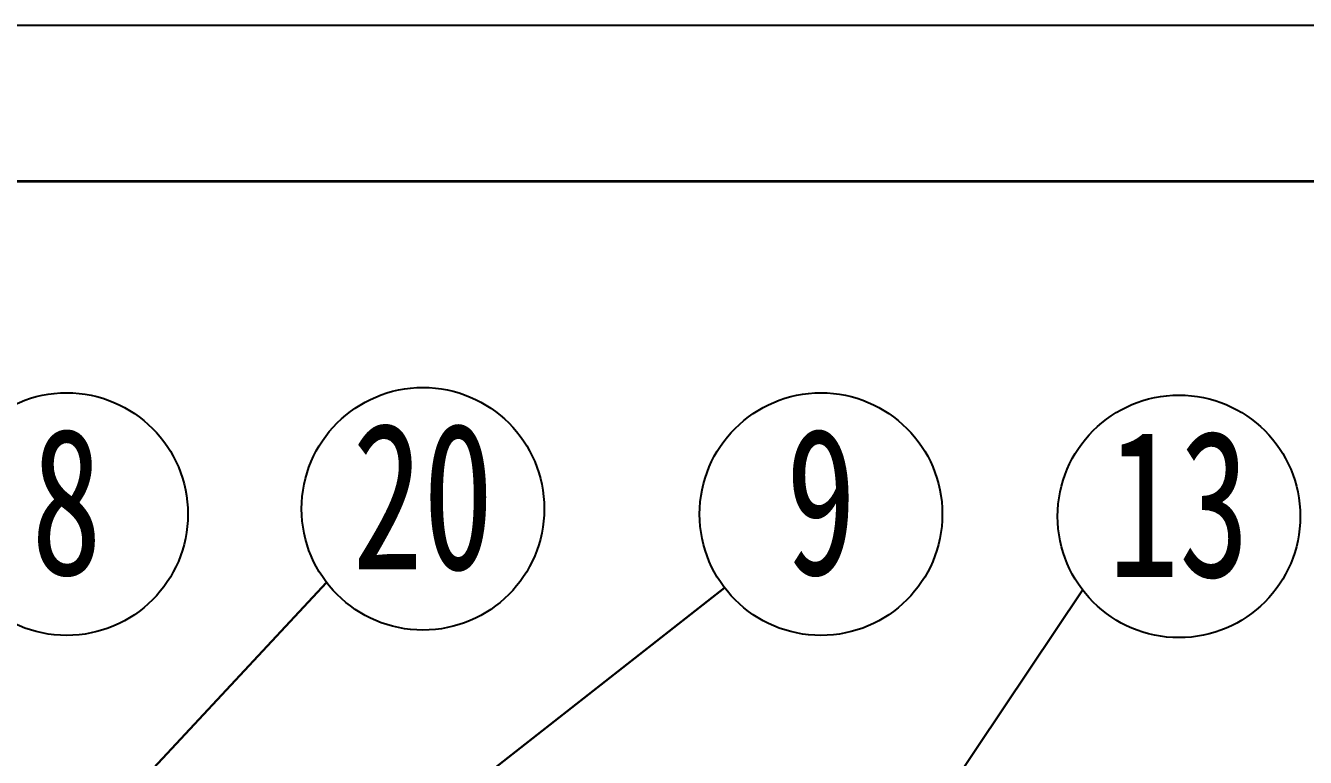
# Model space of a CAD drawing. Extents: x 54056 to 359947, y -41534 to 373650.
# Drawn here: x 80599 to 81578, y -35001 to -34442 of the extents above; entities that cross this region are included whole.
import ezdxf
from ezdxf.enums import TextEntityAlignment as Align

# ---------------------------------------------------------------- set-up
doc = ezdxf.new("R2010")
doc.units = 0
doc.header["$LTSCALE"] = 3
doc.header["$MEASUREMENT"] = 0
doc.layers.get('0').update_dxf_attribs({"linetype": 'CONTINUOUS', "lineweight": 30})
doc.layers.add('08', color=1, linetype='CONTINUOUS')
for name, color, linetype, lineweight in [('11', 3, 'CONTINUOUS', 18), ('标注、文本', 3, 'CONTINUOUS', 25), ('粗实线', 7, 'CONTINUOUS', 35)]:
    doc.layers.add(name, color=color, linetype=linetype, lineweight=lineweight)
doc.styles.get("Standard").update_dxf_attribs({"font": 'STFANGSO.TTF', "width": 0.7})

msp = doc.modelspace()

# ---------------------------------------------------------------- linework, layer by layer
at = {"color": 1, "linetype": 'ByBlock'}
for p, q in [((80320.527, -35413.116), (80829.066, -34867.672)), ((80456.065, -35402.153), (81133.563, -34871.772)), ((80854.254, -35699.5), (81407.408, -34873.469))]:
    msp.add_line(p, q, dxfattribs=at)
at = {"layer": '08', "color": 1}
for centre in [(80630.16, -34815.357), (80902.762, -34811.257), (81207.259, -34815.357), (81481.104, -34817.054)]:
    msp.add_circle(centre, 92.811, dxfattribs=at)
at = {"layer": '标注、文本'}
msp.add_line((87342.024, -34441.574), (77312.67, -34441.574), dxfattribs=at)
at = {"layer": '粗实线'}
msp.add_line((87222.627, -34560.971), (77909.655, -34560.971), dxfattribs=at)

# ---------------------------------------------------------------- texts
at = {"layer": '11', "width": 0.707}
for s, p in [('8', (80630.16, -34805.479)), ('20', (80902.762, -34801.379)), ('9', (81207.259, -34805.479)), ('13', (81481.104, -34807.177))]:
    msp.add_text(s, height=112.5, dxfattribs=at).set_placement(p, align=Align.MIDDLE_CENTER)

doc.saveas('drawing.dxf')
